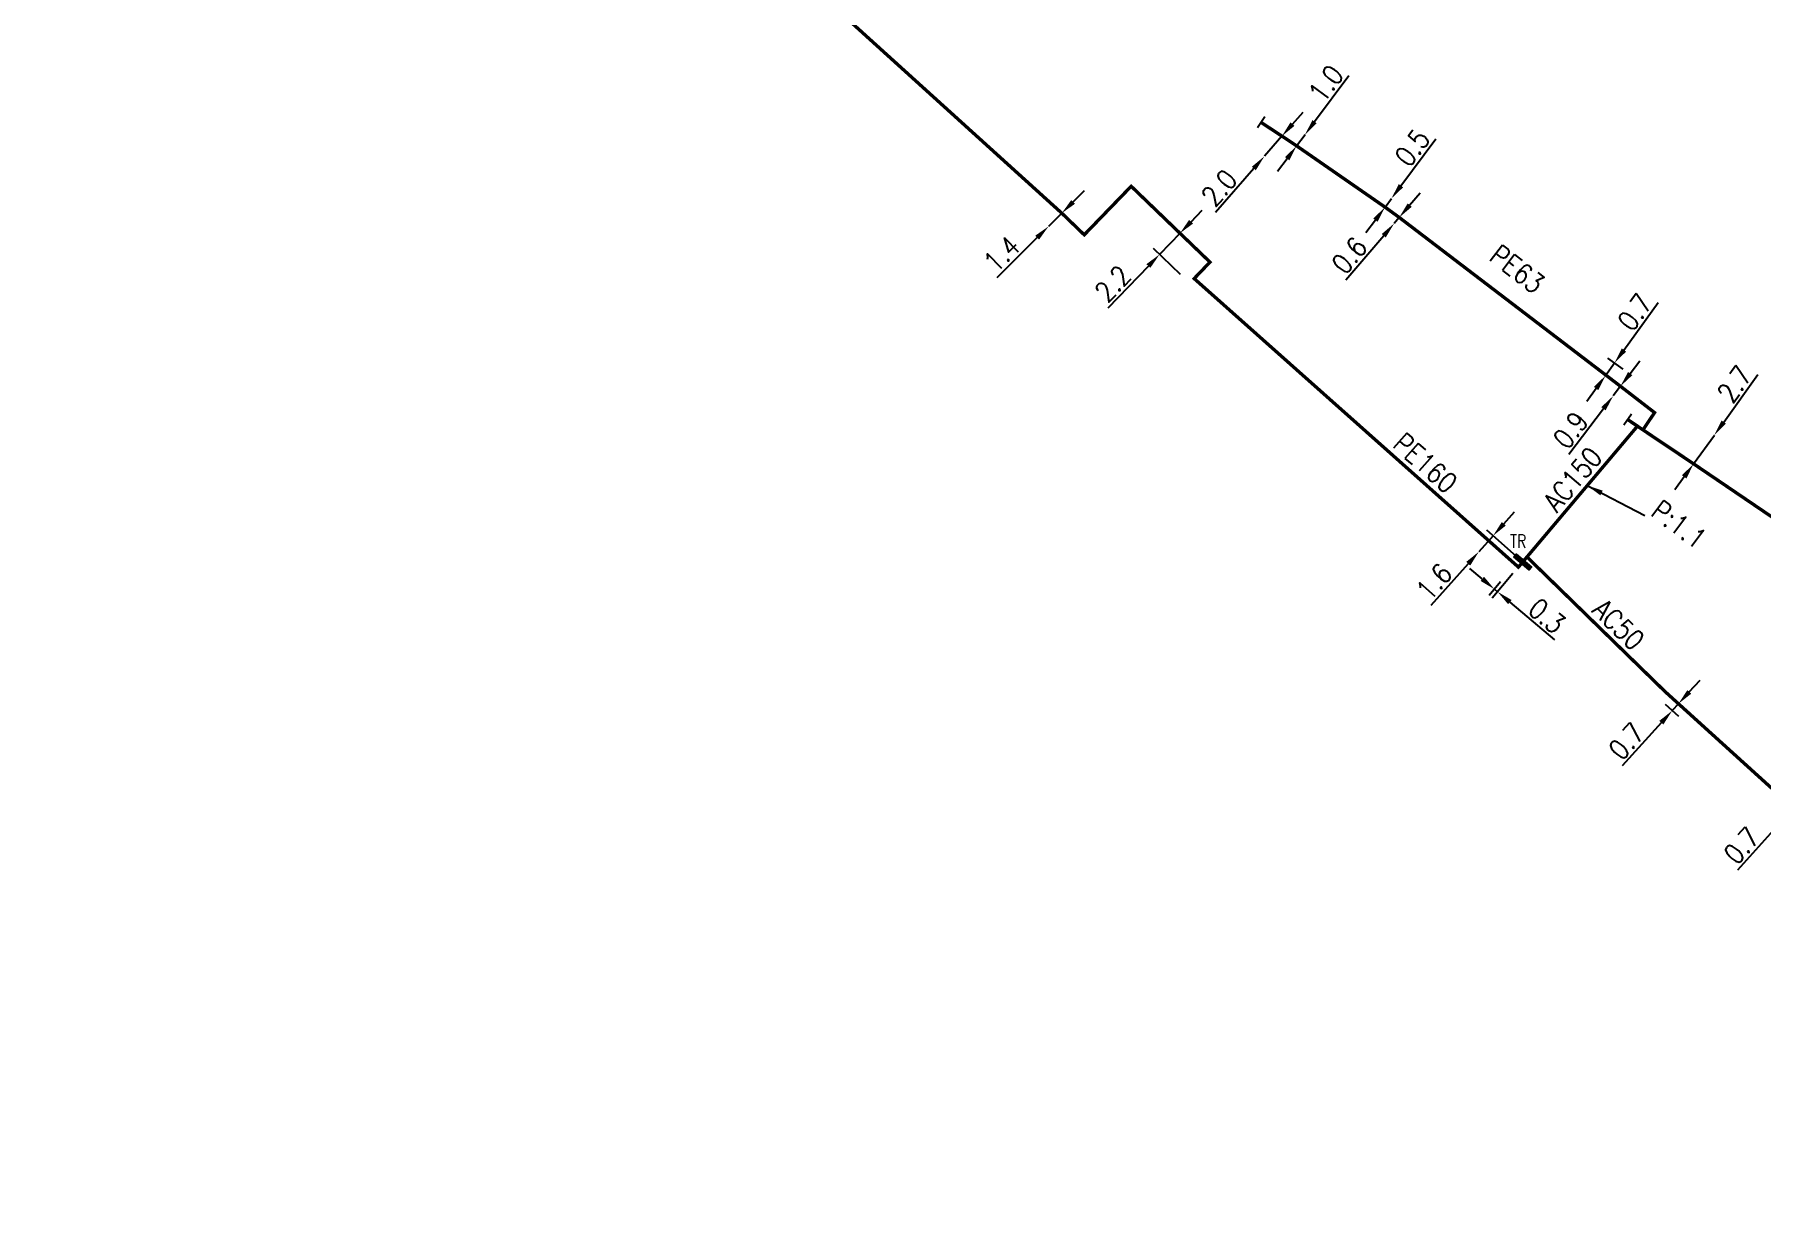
# Model space of a CAD drawing. Header units: millimetres. Extents: x 115991 to 117009, y 129000 to 129990.
# Drawn here: x 116075.2 to 116204.3, y 129412.2 to 129501.2 of the extents above; entities that cross this region are included whole.
import ezdxf
from ezdxf.enums import TextEntityAlignment as Align

# ---------------------------------------------------------------- set-up
doc = ezdxf.new("R2010")
doc.units = ezdxf.units.MM
doc.header["$PDMODE"] = 34
doc.linetypes.add('L_25_AP', pattern=[2000, 1000, 1000])
doc.linetypes.add('L_25_PE', pattern=[2000, 1000, 1000])
doc.layers.get('0').update_dxf_attribs({"linetype": 'CONTINUOUS'})
doc.layers.get('DEFPOINTS').update_dxf_attribs({"linetype": 'CONTINUOUS'})
doc.layers.add('L_150', color=1, linetype='CONTINUOUS')
doc.layers.add('L_340', color=7, linetype='CONTINUOUS')
doc.styles.add('G_ROMANS', font='ROMANS.SHX', dxfattribs={"width": 0.75})
doc.styles.get("Standard").update_dxf_attribs({"font": 'romans.shx', "width": 0.85})
doc.dimstyles.get("Standard").update_dxf_attribs({"dimtxt": 1.5, "dimasz": 1.2, "dimexe": 0.625, "dimexo": 0.625, "dimgap": 0.25, "dimtad": 1, "dimdec": 1, "dimzin": 0, "dimdsep": 46, "dimtxsty": 'Standard', "dimcen": -0.5, "dimadec": 0, "dimazin": 0, "dimtfac": 1, "dimtdec": 1, "dimtmove": 0, "dimatfit": 3, "dimfxl": 0, "dimtolj": 1, "dimtzin": 0, "dimarcsym": 0})

# ---------------------------------------------------------------- blocks, each defined once
blk = doc.blocks.new('*D207')
at = {"layer": 'DEFPOINTS', "color": 0, "linetype": 'Continuous', "transparency": 16777216}
for p in [(116159.36, 129487.8), (116159.3, 129484.8), (116161.31, 129482.87)]:
    blk.add_point(p, dxfattribs=at)
at = {"layer": 'L_150', "color": 0, "linetype": 'Continuous', "lineweight": -2, "transparency": 16777216}
for p, q in [((116159.81, 129487.37), (116161.28, 129485.96)), ((116161.66, 129487.25), (116162.49, 129488.12)), ((116160.83, 129486.39), (116159.3, 129484.8)), ((116160.86, 129483.3), (116158.85, 129485.24)), ((116158.47, 129483.94), (116155.43, 129480.79))]:
    blk.add_line(p, q, dxfattribs=at)
at = {"layer": 'L_150', "color": 0, "linetype": 'Continuous', "transparency": 16777216}
for points in [[(116161.51, 129487.39), (116161.8, 129487.11), (116160.83, 129486.39)], [(116158.32, 129484.08), (116158.61, 129483.8), (116159.3, 129484.8)]]:
    blk.add_solid(points, dxfattribs=at)
at = {"layer": 'L_150', "color": 0, "linetype": 'Continuous', "transparency": 16777216, "insert": (116155.81, 129482.63), "char_height": 1.5, "attachment_point": 5, "rotation": 46.0646}
blk.add_mtext('\\A1;2.2', dxfattribs=at)
blk = doc.blocks.new('*D208')
at = {"layer": 'DEFPOINTS', "color": 0, "linetype": 'Continuous', "transparency": 16777216}
for p in [(116151.99, 129487.89), (116151, 129486.9), (116151, 129486.9)]:
    blk.add_point(p, dxfattribs=at)
at = {"layer": 'L_150', "color": 0, "linetype": 'Continuous', "lineweight": -2, "transparency": 16777216}
for p, q in [((116152.84, 129488.73), (116153.69, 129489.58)), ((116151.99, 129487.89), (116151, 129486.9)), ((116150.15, 129486.06), (116147.13, 129483.06))]:
    blk.add_line(p, q, dxfattribs=at)
at = {"layer": 'L_150', "color": 0, "linetype": 'Continuous', "transparency": 16777216}
for points in [[(116152.7, 129488.87), (116152.98, 129488.59), (116151.99, 129487.89)], [(116150, 129486.2), (116150.29, 129485.91), (116151, 129486.9)]]:
    blk.add_solid(points, dxfattribs=at)
at = {"layer": 'L_150', "color": 0, "linetype": 'Continuous', "transparency": 16777216, "insert": (116147.51, 129484.85), "char_height": 1.5, "attachment_point": 5, "rotation": 44.78}
blk.add_mtext('\\A1;1.4', dxfattribs=at)
blk = doc.blocks.new('L_340_19')
at = {"linetype": 'Continuous'}
blk.add_hatch(color=0, dxfattribs=at).paths.add_polyline_path([(0.125, 0.75), (-0.125, 0.75), (-0.125, -0.75), (0.125, -0.75)])
at = {"color": 0, "linetype": 'Continuous'}
blk.add_lwpolyline([(-0.125, 0.75), (0.125, 0.75), (0.125, -0.75), (-0.125, -0.75)], close=True, dxfattribs=at)
at = {"color": 0, "linetype": 'Continuous', "style": 'G_ROMANS', "width": 0.75}
for tag, height, flags, p in [('TR', 1.5, 8, (0, 3)), ('DEF_LEG', 1.2, 3, (0, -5)), ('DEF_COUP', 1.2, 3, (0, -7.5)), ('DEF_TYPE', 1.2, 3, (0, -10))]:
    blk.add_attdef(tag, text='', height=height, dxfattribs=dict(at, flags=flags)).set_placement(p, align=Align.MIDDLE)
blk = doc.blocks.new('L_340_07')
at = {"color": 0, "linetype": 'Continuous', "const_width": 0.25, "flags": 128}
blk.add_lwpolyline([(0, 0), (1.25, 0)], dxfattribs=at)
at = {"color": 0, "linetype": 'Continuous', "flags": 128}
blk.add_lwpolyline([(1.25, -0.5), (1.25, 0.5)], dxfattribs=at)
at = {"color": 0, "linetype": 'Continuous', "style": 'G_ROMANS', "width": 0.75, "flags": 3}
for tag, p in [('DEF_LEG', (0.72, -3.47)), ('DEF_COUP', (0.72, -5.97)), ('DEF_TYPE', (0.72, -8.47))]:
    blk.add_attdef(tag, text='', height=1.2, dxfattribs=at).set_placement(p, align=Align.MIDDLE)
blk = doc.blocks.new('*D194')
at = {"layer": 'DEFPOINTS', "color": 0, "linetype": 'Continuous', "transparency": 16777216}
for p in [(116185.2, 129460.8), (116186.13, 129461.43), (116184.34, 129459.78)]:
    blk.add_point(p, dxfattribs=at)
at = {"layer": 'L_150', "color": 0, "linetype": 'Continuous', "lineweight": -2, "transparency": 16777216}
for p, q in [((116183.43, 129460.55), (116182.51, 129461.33)), ((116184.8, 129460.32), (116183.94, 129459.3)), ((116185.72, 129460.95), (116184.17, 129459.11)), ((116184.34, 129459.78), (116184.57, 129459.59)), ((116185.49, 129458.81), (116188.83, 129455.99))]:
    blk.add_line(p, q, dxfattribs=at)
at = {"layer": 'L_150', "color": 0, "linetype": 'Continuous', "transparency": 16777216}
for points in [[(116183.56, 129460.71), (116183.3, 129460.4), (116184.34, 129459.78)], [(116185.62, 129458.97), (116185.36, 129458.66), (116184.57, 129459.59)]]:
    blk.add_solid(points, dxfattribs=at)
at = {"layer": 'L_150', "color": 0, "linetype": 'Continuous', "transparency": 16777216, "insert": (116188.26, 129457.78), "char_height": 1.5, "attachment_point": 5, "rotation": 319.8235}
blk.add_mtext('\\A1;0.3', dxfattribs=at)
blk = doc.blocks.new('*D195')
at = {"layer": 'DEFPOINTS', "color": 0, "linetype": 'Continuous', "transparency": 16777216}
for p in [(116183.17, 129462.58), (116183.17, 129462.58), (116186.45, 129461.81)]:
    blk.add_point(p, dxfattribs=at)
at = {"layer": 'L_340', "color": 0, "linetype": 'Continuous', "lineweight": -2, "transparency": 16777216}
for p, q in [((116185.04, 129464.67), (116185.83, 129465.57)), ((116185.98, 129462.22), (116183.77, 129464.19)), ((116184.24, 129463.78), (116183.17, 129462.58)), ((116182.38, 129461.68), (116179.59, 129458.56))]:
    blk.add_line(p, q, dxfattribs=at)
at = {"layer": 'L_340', "color": 0, "linetype": 'Continuous', "transparency": 16777216}
for points in [[(116184.89, 129464.8), (116185.19, 129464.54), (116184.24, 129463.78)], [(116182.23, 129461.82), (116182.53, 129461.55), (116183.17, 129462.58)]]:
    blk.add_solid(points, dxfattribs=at)
at = {"layer": 'L_340', "color": 0, "linetype": 'Continuous', "transparency": 16777216, "insert": (116179.84, 129460.34), "char_height": 1.5, "attachment_point": 5, "rotation": 48.3196}
blk.add_mtext('\\A1;1.6', dxfattribs=at)
blk = doc.blocks.new('*D211')
at = {"layer": 'DEFPOINTS', "color": 0, "linetype": 'Continuous', "transparency": 16777216}
for p in [(116196.63, 129451.6), (116197.1, 129452.12), (116197.63, 129450.7)]:
    blk.add_point(p, dxfattribs=at)
at = {"layer": 'L_150', "color": 0, "linetype": 'Continuous', "lineweight": -2, "transparency": 16777216}
for p, q in [((116198.9, 129452.1), (116199.71, 129452.99)), ((116197.09, 129451.18), (116198.09, 129450.28)), ((116197.56, 129451.7), (116198.56, 129450.8)), ((116198.1, 129451.22), (116197.63, 129450.7)), ((116196.82, 129449.81), (116193.89, 129446.57))]:
    blk.add_line(p, q, dxfattribs=at)
at = {"layer": 'L_150', "color": 0, "linetype": 'Continuous', "transparency": 16777216}
for points in [[(116198.76, 129452.24), (116199.05, 129451.97), (116198.1, 129451.22)], [(116196.67, 129449.94), (116196.97, 129449.67), (116197.63, 129450.7)]]:
    blk.add_solid(points, dxfattribs=at)
at = {"layer": 'L_150', "color": 0, "linetype": 'Continuous', "transparency": 16777216, "insert": (116194.21, 129448.41), "char_height": 1.5, "attachment_point": 5, "rotation": 47.8157}
blk.add_mtext('\\A1;0.7', dxfattribs=at)
blk = doc.blocks.new('*D212')
at = {"layer": 'DEFPOINTS', "color": 0, "linetype": 'Continuous', "transparency": 16777216}
for p in [(116206.71, 129443.41), (116206.24, 129442.9), (116206.24, 129442.9)]:
    blk.add_point(p, dxfattribs=at)
at = {"layer": 'L_150', "color": 0, "linetype": 'Continuous', "lineweight": -2, "transparency": 16777216}
for p, q in [((116207.51, 129444.3), (116208.32, 129445.19)), ((116206.71, 129443.41), (116206.24, 129442.9)), ((116205.43, 129442.01), (116202.5, 129438.77))]:
    blk.add_line(p, q, dxfattribs=at)
at = {"layer": 'L_150', "color": 0, "linetype": 'Continuous', "transparency": 16777216}
for points in [[(116207.36, 129444.44), (116207.66, 129444.17), (116206.71, 129443.41)], [(116205.28, 129442.14), (116205.58, 129441.87), (116206.24, 129442.9)]]:
    blk.add_solid(points, dxfattribs=at)
at = {"layer": 'L_150', "color": 0, "linetype": 'Continuous', "transparency": 16777216, "insert": (116202.82, 129440.61), "char_height": 1.5, "attachment_point": 5, "rotation": 47.8157}
blk.add_mtext('\\A1;0.7', dxfattribs=at)
blk = doc.blocks.new('*D218')
at = {"layer": 'DEFPOINTS', "color": 0, "linetype": 'Continuous', "transparency": 16777216}
for p in [(116177.22, 129487.57), (116176.84, 129487.12), (116176.84, 129487.12)]:
    blk.add_point(p, dxfattribs=at)
at = {"layer": 'L_150', "color": 0, "linetype": 'Continuous', "lineweight": -2, "transparency": 16777216}
for p, q in [((116178, 129488.49), (116178.78, 129489.4)), ((116177.22, 129487.57), (116176.84, 129487.12)), ((116176.06, 129486.2), (116173.23, 129482.87))]:
    blk.add_line(p, q, dxfattribs=at)
at = {"layer": 'L_150', "color": 0, "linetype": 'Continuous', "transparency": 16777216}
for points in [[(116177.85, 129488.62), (116178.15, 129488.36), (116177.22, 129487.57)], [(116175.91, 129486.33), (116176.21, 129486.07), (116176.84, 129487.12)]]:
    blk.add_solid(points, dxfattribs=at)
at = {"layer": 'L_150', "color": 0, "linetype": 'Continuous', "transparency": 16777216, "insert": (116173.49, 129484.73), "char_height": 1.5, "attachment_point": 5, "rotation": 49.6506}
blk.add_mtext('\\A1;0.6', dxfattribs=at)
blk = doc.blocks.new('*D219')
at = {"layer": 'DEFPOINTS', "color": 0, "linetype": 'Continuous', "transparency": 16777216}
for p in [(116200.78, 129471.3), (116200.78, 129471.3), (116199.23, 129469.15)]:
    blk.add_point(p, dxfattribs=at)
at = {"layer": 'L_150', "color": 0, "linetype": 'Continuous', "lineweight": -2, "transparency": 16777216}
for p, q in [((116201.48, 129472.27), (116204.04, 129475.82)), ((116199.23, 129469.15), (116200.78, 129471.3)), ((116198.53, 129468.18), (116197.82, 129467.21))]:
    blk.add_line(p, q, dxfattribs=at)
at = {"layer": 'L_150', "color": 0, "linetype": 'Continuous', "transparency": 16777216}
for points in [[(116201.32, 129472.39), (116201.64, 129472.16), (116200.78, 129471.3)], [(116198.36, 129468.3), (116198.69, 129468.06), (116199.23, 129469.15)]]:
    blk.add_solid(points, dxfattribs=at)
at = {"layer": 'L_150', "color": 0, "linetype": 'Continuous', "transparency": 16777216, "insert": (116202.3, 129475.12), "char_height": 1.5, "attachment_point": 5, "rotation": 54.178}
blk.add_mtext('\\A1;2.7', dxfattribs=at)
blk = doc.blocks.new('*D223')
at = {"layer": 'DEFPOINTS', "color": 0, "linetype": 'Continuous', "transparency": 16777216}
for p in [(116193.76, 129474.95), (116193.22, 129474.23), (116193.22, 129474.23)]:
    blk.add_point(p, dxfattribs=at)
at = {"layer": 'L_150', "color": 0, "linetype": 'Continuous', "lineweight": -2, "transparency": 16777216}
for p, q in [((116194.49, 129475.9), (116195.22, 129476.86)), ((116193.76, 129474.95), (116193.22, 129474.23)), ((116192.49, 129473.27), (116189.89, 129469.84))]:
    blk.add_line(p, q, dxfattribs=at)
at = {"layer": 'L_150', "color": 0, "linetype": 'Continuous', "transparency": 16777216}
for points in [[(116194.33, 129476.02), (116194.65, 129475.78), (116193.76, 129474.95)], [(116192.33, 129473.39), (116192.65, 129473.15), (116193.22, 129474.23)]]:
    blk.add_solid(points, dxfattribs=at)
at = {"layer": 'L_150', "color": 0, "linetype": 'Continuous', "transparency": 16777216, "insert": (116190.03, 129471.68), "char_height": 1.5, "attachment_point": 5, "rotation": 52.7814}
blk.add_mtext('\\A1;0.9', dxfattribs=at)
blk = doc.blocks.new('*D224')
at = {"layer": 'DEFPOINTS', "color": 0, "linetype": 'Continuous', "transparency": 16777216}
for p in [(116193.32, 129476.69), (116194.46, 129475.86), (116193.76, 129474.95)]:
    blk.add_point(p, dxfattribs=at)
at = {"layer": 'L_150', "color": 0, "linetype": 'Continuous', "lineweight": -2, "transparency": 16777216}
for p, q in [((116194.02, 129477.66), (116196.58, 129481.2)), ((116193.95, 129476.23), (116192.81, 129477.05)), ((116193.26, 129475.31), (116192.14, 129476.12)), ((116192.64, 129475.75), (116193.32, 129476.69)), ((116191.94, 129474.78), (116191.24, 129473.81))]:
    blk.add_line(p, q, dxfattribs=at)
at = {"layer": 'L_150', "color": 0, "linetype": 'Continuous', "transparency": 16777216}
for points in [[(116193.86, 129477.78), (116194.18, 129477.54), (116193.32, 129476.69)], [(116191.78, 129474.9), (116192.1, 129474.66), (116192.64, 129475.75)]]:
    blk.add_solid(points, dxfattribs=at)
at = {"layer": 'L_150', "color": 0, "linetype": 'Continuous', "transparency": 16777216, "insert": (116194.84, 129480.5), "char_height": 1.5, "attachment_point": 5, "rotation": 54.178}
blk.add_mtext('\\A1;0.7', dxfattribs=at)
blk = doc.blocks.new('*D215')
at = {"layer": 'DEFPOINTS', "color": 0, "linetype": 'Continuous', "transparency": 16777216}
for p in [(116168.45, 129493.65), (116167.14, 129492.14), (116167.14, 129492.14)]:
    blk.add_point(p, dxfattribs=at)
at = {"layer": 'L_150', "color": 0, "linetype": 'Continuous', "lineweight": -2, "transparency": 16777216}
for p, q in [((116169.24, 129494.55), (116170.03, 129495.45)), ((116168.45, 129493.65), (116167.14, 129492.14)), ((116166.35, 129491.23), (116163.48, 129487.94))]:
    blk.add_line(p, q, dxfattribs=at)
at = {"layer": 'L_150', "color": 0, "linetype": 'Continuous', "transparency": 16777216}
for points in [[(116169.09, 129494.68), (116169.39, 129494.42), (116168.45, 129493.65)], [(116166.2, 129491.36), (116166.5, 129491.1), (116167.14, 129492.14)]]:
    blk.add_solid(points, dxfattribs=at)
at = {"layer": 'L_150', "color": 0, "linetype": 'Continuous', "transparency": 16777216, "insert": (116163.77, 129489.79), "char_height": 1.5, "attachment_point": 5, "rotation": 48.9303}
blk.add_mtext('\\A1;2.0', dxfattribs=at)
blk = doc.blocks.new('*D216')
at = {"layer": 'DEFPOINTS', "color": 0, "linetype": 'Continuous', "transparency": 16777216}
for p in [(116170.18, 129493.76), (116170.18, 129493.76), (116169.55, 129492.92)]:
    blk.add_point(p, dxfattribs=at)
at = {"layer": 'L_150', "color": 0, "linetype": 'Continuous', "lineweight": -2, "transparency": 16777216}
for p, q in [((116170.89, 129494.73), (116173.45, 129498.18)), ((116169.55, 129492.92), (116170.18, 129493.76)), ((116168.84, 129491.96), (116168.12, 129491))]:
    blk.add_line(p, q, dxfattribs=at)
at = {"layer": 'L_150', "color": 0, "linetype": 'Continuous', "transparency": 16777216}
for points in [[(116170.73, 129494.85), (116171.05, 129494.61), (116170.18, 129493.76)], [(116168.68, 129492.08), (116169, 129491.84), (116169.55, 129492.92)]]:
    blk.add_solid(points, dxfattribs=at)
at = {"layer": 'L_150', "color": 0, "linetype": 'Continuous', "transparency": 16777216, "insert": (116171.75, 129497.57), "char_height": 1.5, "attachment_point": 5, "rotation": 53.462}
blk.add_mtext('\\A1;1.0', dxfattribs=at)
blk = doc.blocks.new('*D217')
at = {"layer": 'DEFPOINTS', "color": 0, "linetype": 'Continuous', "transparency": 16777216}
for p in [(116176.63, 129488.98), (116176.63, 129488.98), (116176.16, 129488.34)]:
    blk.add_point(p, dxfattribs=at)
at = {"layer": 'L_150', "color": 0, "linetype": 'Continuous', "lineweight": -2, "transparency": 16777216}
for p, q in [((116177.35, 129489.94), (116179.95, 129493.45)), ((116176.16, 129488.34), (116176.63, 129488.98)), ((116175.44, 129487.37), (116174.73, 129486.41))]:
    blk.add_line(p, q, dxfattribs=at)
at = {"layer": 'L_150', "color": 0, "linetype": 'Continuous', "transparency": 16777216}
for points in [[(116177.19, 129490.06), (116177.51, 129489.82), (116176.63, 129488.98)], [(116175.28, 129487.49), (116175.6, 129487.25), (116176.16, 129488.34)]]:
    blk.add_solid(points, dxfattribs=at)
at = {"layer": 'L_150', "color": 0, "linetype": 'Continuous', "transparency": 16777216, "insert": (116178.2, 129492.78), "char_height": 1.5, "attachment_point": 5, "rotation": 53.462}
blk.add_mtext('\\A1;0.5', dxfattribs=at)

msp = doc.modelspace()

# ---------------------------------------------------------------- linework, layer by layer
at = {"layer": 'L_150', "linetype": 'L_25_PE', "const_width": 0.25, "flags": 128}
for points in [[(116186.45, 129461.81), (116186.13, 129461.43), (116186.13, 129461.43), (116161.89, 129483), (116163.07, 129484.23), (116159.36, 129487.8), (116157.18, 129489.9), (116153.67, 129486.27), (116151.99, 129487.89), (116127.81, 129509.79), (116113.96, 129523.12), (116099.79, 129536.96), (116095.48, 129540.85), (116084.58, 129550.7), (116067.82, 129567.47), (116025.81, 129604.99), (116000, 129628.93)], [(116195.44, 129471.69), (116196.31, 129472.98), (116193.76, 129474.95), (116177.22, 129487.57), (116176.16, 129488.34), (116169.55, 129492.92), (116168.45, 129493.65), (116167.2, 129494.47)]]:
    msp.add_lwpolyline(points, dxfattribs=at)
at = {"layer": 'L_150', "linetype": 'L_25_AP', "const_width": 0.25, "flags": 128}
for points in [[(116195.03, 129471.97), (116186.77, 129462.19), (116186.45, 129461.81)], [(116292.11, 129412.34), (116287.74, 129414.67), (116280.56, 129418.51), (116266.07, 129426.24), (116260.21, 129429.04), (116260.21, 129429.04), (116235.45, 129444.44), (116235.45, 129444.44), (116216.87, 129457.18), (116199.23, 129469.15), (116195.44, 129471.69), (116195.03, 129471.97), (116194.61, 129472.25)], [(116219.09, 129433.57), (116218.7, 129433.88), (116215.48, 129436.44), (116212.32, 129438.95), (116206.71, 129443.41), (116197.1, 129452.12), (116197.1, 129452.12), (116186.77, 129462.19)]]:
    msp.add_lwpolyline(points, dxfattribs=at)

# ---------------------------------------------------------------- block references
at = {"layer": 'L_340', "xscale": 0.3}
for p, rotation in [((116167.2, 129494.47), 146.7293280859581), ((116194.61, 129472.25), 146.1692417046069)]:
    msp.add_blockref('L_340_07', p, dxfattribs=dict(at, rotation=rotation))
at = {"layer": 'L_340'}
ref = msp.add_blockref('L_340_19', (116186.45, 129461.81), dxfattribs=dict(at, rotation=49.82347869715098))
ref.add_attrib('TR', 'TR', dxfattribs={"layer": '0', "color": 0, "linetype": 'Continuous', "height": 1, "width": 0.75}).set_placement((116186.11, 129463.36), align=Align.MIDDLE)

# ---------------------------------------------------------------- texts
at = {"layer": 'L_150', "linetype": 'Continuous', "width": 0.85}
for s, rotation, p in [('PE63', 322.3634, (116183.85, 129484.44)), ('PE160', 318.3192, (116176.63, 129470.47)), ('AC150', 49.8235, (116189.02, 129465.45)), ('AC50', 315.7274, (116191.56, 129458.1))]:
    msp.add_text(s, height=1.5, rotation=rotation, dxfattribs=at).set_placement(p)
at = {"layer": 'L_150', "linetype": 'Continuous', "insert": (116195.92, 129465.34), "char_height": 1.5, "attachment_point": 7, "rotation": 322.9684}
msp.add_mtext('\\A1;P:1.1', dxfattribs=at)

# ---------------------------------------------------------------- dimensions: what is measured, and where the dimension line sits
at = {"layer": 'L_150', "linetype": 'Continuous'}
for base, p1, p2, angle, text, picture, middle in [((116170.18, 129493.76), (116169.55, 129492.92), (116170.18, 129493.76), 233.462, '1.0', '*D216', (116172.56, 129496.98)), ((116176.63, 129488.98), (116176.16, 129488.34), (116176.63, 129488.98), 233.462, '0.5', '*D217', (116179.01, 129492.18)), ((116193.32, 129476.69), (116193.76, 129474.95), (116194.46, 129475.86), 234.178, '0.7', '*D224', (116195.65, 129479.92))]:
    dim = msp.add_linear_dim(base=base, p1=p1, p2=p2, angle=angle, text=text, dimstyle='Standard', dxfattribs=at)
    dim.commit()
    dim.dimension.update_dxf_attribs({"geometry": picture, "text_midpoint": middle, "dimtype": 160})
for base, p1, p2, angle, picture, middle in [((116167.14, 129492.14), (116168.45, 129493.65), (116167.14, 129492.14), 48.9303, '*D215', (116164.52, 129489.13)), ((116151, 129486.9), (116151.99, 129487.89), (116151, 129486.9), 44.78, '*D208', (116148.21, 129484.14)), ((116176.84, 129487.12), (116177.22, 129487.57), (116176.84, 129487.12), 49.6506, '*D218', (116174.26, 129484.08)), ((116159.3, 129484.8), (116159.36, 129487.8), (116161.31, 129482.87), 46.0646, '*D207', (116156.53, 129481.93)), ((116193.22, 129474.23), (116193.76, 129474.95), (116193.22, 129474.23), 52.7814, '*D223', (116190.83, 129471.08)), ((116200.78, 129471.3), (116199.23, 129469.15), (116200.78, 129471.3), 234.178, '*D219', (116203.11, 129474.53)), ((116184.34, 129459.78), (116186.13, 129461.43), (116185.2, 129460.8), 319.8235, '*D194', (116187.62, 129457.02)), ((116197.63, 129450.7), (116197.1, 129452.12), (116196.63, 129451.6), 47.8157, '*D211', (116194.95, 129447.74)), ((116206.24, 129442.9), (116206.71, 129443.41), (116206.24, 129442.9), 47.8157, '*D212', (116203.56, 129439.94))]:
    dim = msp.add_linear_dim(base=base, p1=p1, p2=p2, angle=angle, dimstyle='Standard', dxfattribs=at)
    dim.commit()
    dim.dimension.update_dxf_attribs({"geometry": picture, "text_midpoint": middle, "dimtype": 160})
at = {"layer": 'L_340', "linetype": 'Continuous'}
dim = msp.add_linear_dim(base=(116183.17, 129462.58), p1=(116186.45, 129461.81), p2=(116183.17, 129462.58), angle=48.3196, dimstyle='Standard', dxfattribs=at)
dim.commit()
dim.dimension.update_dxf_attribs({"geometry": '*D195', "text_midpoint": (116180.58, 129459.67), "dimtype": 160})

# ---------------------------------------------------------------- leaders
at = {"layer": 'L_150', "linetype": 'Continuous'}
msp.add_leader([(116191.28, 129467.53), (116195.57, 129465.29)], dimstyle='Standard', dxfattribs=at)

doc.saveas('drawing.dxf')
